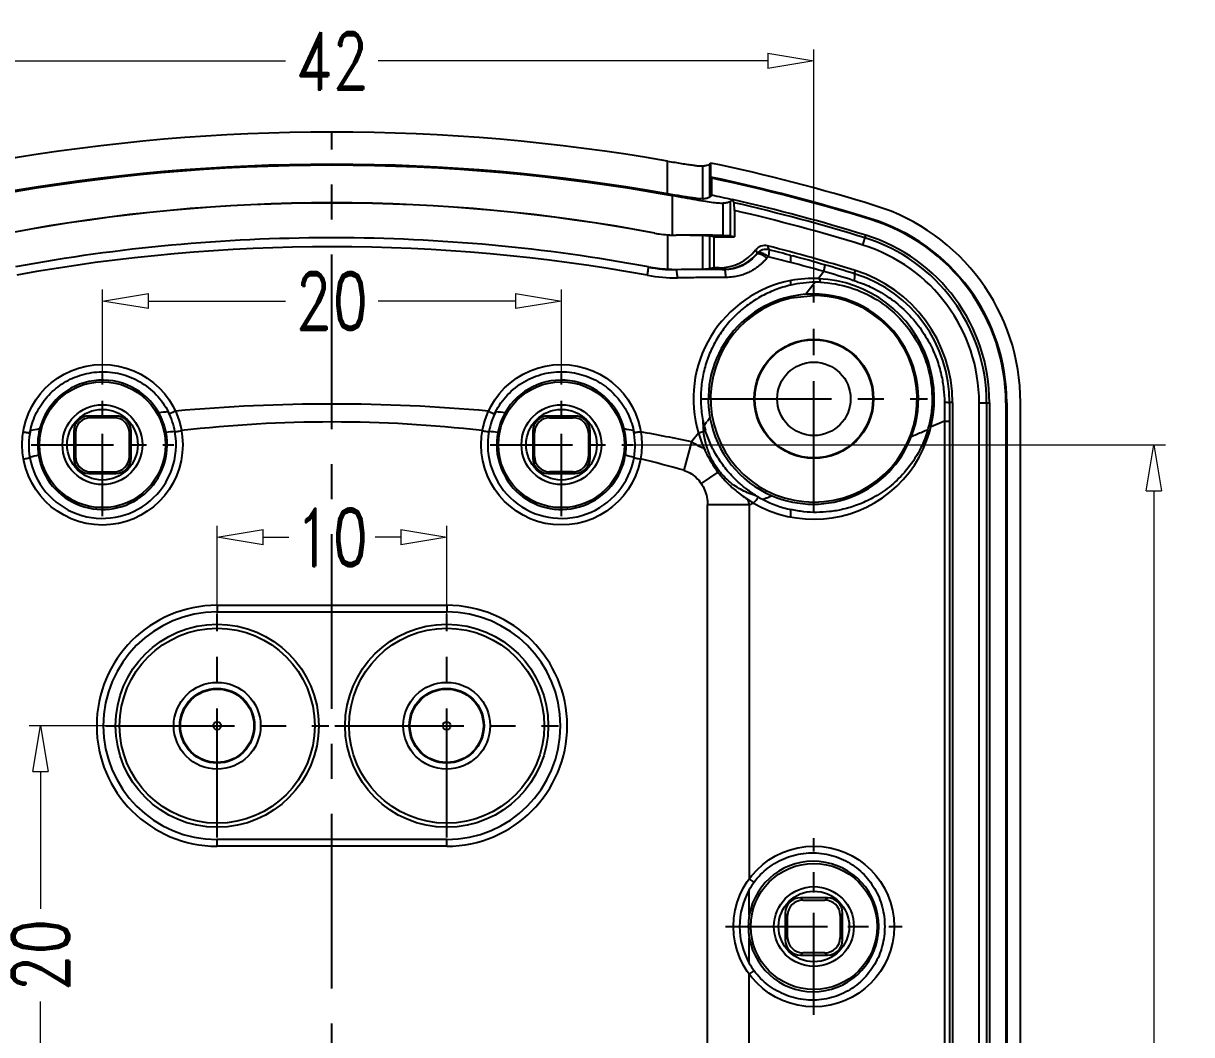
# Model space of a CAD drawing. Header units: millimetres. Extents: x 4688 to 5146, y 1130 to 1448.
# Drawn here: x 4978.3 to 5029.2, y 1354.6 to 1398.7 of the extents above; entities that cross this region are included whole.
import ezdxf

# ---------------------------------------------------------------- set-up
doc = ezdxf.new("R2010")
doc.units = ezdxf.units.MM
doc.linetypes.add('CENTER', pattern=[50.8, 31.75, -6.35, 6.35, -6.35])
doc.layers.add('dim', color=82, linetype='Continuous', lineweight=9)
doc.styles.add('ROMAND', font='romand.shx', dxfattribs={"width": 0.75, "bigfont": 'gbcbig.shx'})
doc.dimstyles.new('YanXiu', dxfattribs={"dimtxt": 2.5, "dimasz": 2.2, "dimexe": 1, "dimexo": 0, "dimgap": 0.66, "dimtad": 0, "dimzin": 9, "dimdsep": 46, "dimtxsty": 'ROMAND', "dimblk": 'CLOSEDBLANK', "dimcen": 0, "dimclrd": 3, "dimclre": 3, "dimclrt": 7, "dimazin": 2, "dimtfac": 1, "dimtofl": 0, "dimtmove": 0, "dimatfit": 3, "dimldrblk": 'CLOSEDBLANK', "dimfxl": 1, "dimlwd": 5, "dimlwe": 5, "dimarcsym": 0})

# ---------------------------------------------------------------- blocks, each defined once
blk = doc.blocks.new('_ClosedBlank')
at = {"color": 0, "linetype": 'ByBlock', "lineweight": -2}
for p, q in [((-1, 0.167), (0, 0)), ((-1, 0.167), (-1, -0.167)), ((0, 0), (-1, -0.167))]:
    blk.add_line(p, q, dxfattribs=at)
blk = doc.blocks.new('*D25')
at = {"layer": 'Defpoints', "color": 0, "transparency": 16777216}
for p in [(5004.822, 1380.291), (5004.736, 1248.298), (5027.535, 1248.298)]:
    blk.add_point(p, dxfattribs=at)
at = {"layer": 'dim', "color": 3, "lineweight": 5, "transparency": 16777216}
for p, q in [((5004.822, 1380.291), (5028.035, 1380.291)), ((5027.535, 1378.291), (5027.535, 1319.304)), ((5027.535, 1250.298), (5027.535, 1309.286)), ((5004.736, 1248.298), (5028.035, 1248.298))]:
    blk.add_line(p, q, dxfattribs=at)
at = {"layer": 'dim', "color": 3, "lineweight": 5, "transparency": 16777216, "xscale": 2, "yscale": 2, "zscale": 2}
for p, rotation in [((5027.535, 1380.291), 90), ((5027.535, 1248.298), 270)]:
    blk.add_blockref('_ClosedBlank', p, dxfattribs=dict(at, rotation=rotation))
at = {"layer": 'dim', "color": 7, "transparency": 16777216, "insert": (5027.535, 1314.295), "char_height": 2.5, "attachment_point": 5, "rotation": 90, "style": 'ROMAND'}
blk.add_mtext('131.99', dxfattribs=at)
blk = doc.blocks.new('*D27')
at = {"layer": 'Defpoints', "color": 0, "transparency": 16777216}
for p in [(4979.017, 1368.048), (4981.85, 1368.048), (4984.638, 1348.048)]:
    blk.add_point(p, dxfattribs=at)
at = {"layer": 'dim', "color": 3, "lineweight": 5, "transparency": 16777216}
for p, q in [((4981.85, 1368.048), (4978.518, 1368.048)), ((4979.017, 1366.048), (4979.017, 1360.066)), ((4979.017, 1350.048), (4979.017, 1356.031)), ((4984.638, 1348.048), (4978.518, 1348.048))]:
    blk.add_line(p, q, dxfattribs=at)
at = {"layer": 'dim', "color": 3, "lineweight": 5, "transparency": 16777216, "xscale": 2, "yscale": 2, "zscale": 2}
for p, rotation in [((4979.017, 1368.048), 90), ((4979.017, 1348.048), 270)]:
    blk.add_blockref('_ClosedBlank', p, dxfattribs=dict(at, rotation=rotation))
at = {"layer": 'dim', "color": 7, "transparency": 16777216, "insert": (4979.017, 1358.048), "char_height": 2.5, "attachment_point": 5, "rotation": 90, "style": 'ROMAND'}
blk.add_mtext('20', dxfattribs=at)
blk = doc.blocks.new('*D28')
at = {"layer": 'Defpoints', "color": 0, "transparency": 16777216}
for p in [(4996.717, 1376.261), (4986.717, 1372.916), (4996.717, 1372.916)]:
    blk.add_point(p, dxfattribs=at)
at = {"layer": 'dim', "color": 3, "lineweight": 5, "transparency": 16777216}
for p, q in [((4986.717, 1372.916), (4986.717, 1376.761)), ((4996.717, 1372.916), (4996.717, 1376.761)), ((4988.717, 1376.261), (4989.834, 1376.261)), ((4994.717, 1376.261), (4993.601, 1376.261))]:
    blk.add_line(p, q, dxfattribs=at)
at = {"layer": 'dim', "color": 3, "lineweight": 5, "transparency": 16777216, "xscale": 2, "yscale": 2, "zscale": 2, "rotation": 180}
blk.add_blockref('_ClosedBlank', (4986.717, 1376.261), dxfattribs=at)
at = {"layer": 'dim', "color": 3, "lineweight": 5, "transparency": 16777216, "xscale": 2, "yscale": 2, "zscale": 2}
blk.add_blockref('_ClosedBlank', (4996.717, 1376.261), dxfattribs=at)
at = {"layer": 'dim', "color": 7, "transparency": 16777216, "insert": (4991.717, 1376.261), "char_height": 2.5, "attachment_point": 5, "style": 'ROMAND'}
blk.add_mtext('10', dxfattribs=at)
blk = doc.blocks.new('*D29')
at = {"layer": 'Defpoints', "color": 0, "transparency": 16777216}
for p in [(5001.716, 1386.562), (4981.719, 1383.398), (5001.716, 1383.398)]:
    blk.add_point(p, dxfattribs=at)
at = {"layer": 'dim', "color": 3, "lineweight": 5, "transparency": 16777216}
for p, q in [((4981.719, 1383.398), (4981.719, 1387.062)), ((5001.716, 1383.398), (5001.716, 1387.062)), ((4983.719, 1386.562), (4989.7, 1386.562)), ((4999.716, 1386.562), (4993.735, 1386.562))]:
    blk.add_line(p, q, dxfattribs=at)
at = {"layer": 'dim', "color": 3, "lineweight": 5, "transparency": 16777216, "xscale": 2, "yscale": 2, "zscale": 2, "rotation": 180}
blk.add_blockref('_ClosedBlank', (4981.719, 1386.562), dxfattribs=at)
at = {"layer": 'dim', "color": 3, "lineweight": 5, "transparency": 16777216, "xscale": 2, "yscale": 2, "zscale": 2}
blk.add_blockref('_ClosedBlank', (5001.716, 1386.562), dxfattribs=at)
at = {"layer": 'dim', "color": 7, "transparency": 16777216, "insert": (4991.717, 1386.562), "char_height": 2.5, "attachment_point": 5, "style": 'ROMAND'}
blk.add_mtext('20', dxfattribs=at)
blk = doc.blocks.new('*D30')
at = {"layer": 'Defpoints', "color": 0, "transparency": 16777216}
for p in [(5012.717, 1397.024), (4970.717, 1387.248), (5012.717, 1387.248)]:
    blk.add_point(p, dxfattribs=at)
at = {"layer": 'dim', "color": 3, "lineweight": 5, "transparency": 16777216}
for p, q in [((4970.717, 1387.248), (4970.717, 1397.523)), ((5012.717, 1387.248), (5012.717, 1397.523)), ((4972.717, 1397.024), (4989.7, 1397.024)), ((5010.717, 1397.024), (4993.735, 1397.024))]:
    blk.add_line(p, q, dxfattribs=at)
at = {"layer": 'dim', "color": 3, "lineweight": 5, "transparency": 16777216, "xscale": 2, "yscale": 2, "zscale": 2, "rotation": 180}
blk.add_blockref('_ClosedBlank', (4970.717, 1397.024), dxfattribs=at)
at = {"layer": 'dim', "color": 3, "lineweight": 5, "transparency": 16777216, "xscale": 2, "yscale": 2, "zscale": 2}
blk.add_blockref('_ClosedBlank', (5012.717, 1397.024), dxfattribs=at)
at = {"layer": 'dim', "color": 7, "transparency": 16777216, "insert": (4991.717, 1397.024), "char_height": 2.5, "attachment_point": 5, "style": 'ROMAND'}
blk.add_mtext('42', dxfattribs=at)

msp = doc.modelspace()

# ---------------------------------------------------------------- linework, layer by layer
at = {"color": 1, "linetype": 'CENTER', "ltscale": 0.24}
msp.add_line((4991.717, 1234.671), (4991.717, 1393.926), dxfattribs=at)
at = {"color": 7, "linetype": 'Continuous'}
for p, q in [((5006.336, 1391.235), (5006.336, 1392.662)), ((5007.858, 1392.449), (5007.858, 1391.017)), ((5008.183, 1392.537), (5008.231, 1392.576)), ((5008.183, 1391.104), (5008.183, 1392.537)), ((5008.231, 1391.962), (5008.231, 1392.576)), ((5008.267, 1391.917), (5008.231, 1391.962)), ((5008.267, 1391.172), (5008.267, 1391.917)), ((5006.539, 1391.15), (5006.539, 1389.438)), ((5008.267, 1391.172), (5008.183, 1391.104)), ((5008.745, 1390.816), (5008.745, 1389.415)), ((5009.082, 1389.388), (5009.082, 1390.903)), ((5009.258, 1390.507), (5009.242, 1390.845)), ((5009.258, 1390.507), (5009.258, 1389.359)), ((5015.202, 1390.146), (5015.191, 1390.111)), ((5005.779, 1389.515), (5005.781, 1389.523)), ((5006.336, 1389.441), (5006.336, 1387.952)), ((5006.713, 1389.426), (5006.713, 1389.435)), ((5007.858, 1389.413), (5007.858, 1387.955)), ((5008.183, 1387.98), (5008.183, 1389.388)), ((5008.356, 1389.359), (5008.183, 1389.388)), ((5008.356, 1389.359), (5008.356, 1388.009)), ((5008.356, 1389.359), (5009.258, 1389.359)), ((5009.258, 1389.359), (5009.082, 1389.388)), ((5014.847, 1389.001), (5014.98, 1389.43)), ((5010.698, 1388.966), (5010.754, 1388.798)), ((5011.717, 1388.24), (5011.643, 1388.26)), ((5011.717, 1388.547), (5011.795, 1388.526)), ((5005.506, 1388.051), (5005.503, 1388.038)), ((5006.713, 1387.942), (5006.713, 1387.926)), ((5008.814, 1387.929), (5006.713, 1387.926)), ((5008.356, 1388.009), (5008.183, 1387.98)), ((5008.596, 1388.009), (5008.356, 1388.009)), ((5013.155, 1387.849), (5012.922, 1387.544)), ((5013.108, 1387.862), (5013.155, 1387.849)), ((5014.514, 1387.89), (5014.472, 1387.757)), ((5011.717, 1387.254), (5011.717, 1387.452)), ((5012.775, 1387.38), (5012.371, 1386.853)), ((5014.386, 1387.477), (5014.474, 1387.449)), ((5012.863, 1386.796), (5011.717, 1386.686)), ((5018.759, 1382.131), (5018.632, 1382.131)), ((5018.632, 1382.131), (5018.632, 1381.328)), ((5018.759, 1382.131), (5018.759, 1246.466)), ((5019.918, 1246.475), (5019.918, 1382.122)), ((5019.918, 1382.122), (5020.367, 1382.122)), ((5020.245, 1246.475), (5020.245, 1382.122)), ((5020.367, 1382.122), (5020.367, 1246.475)), ((5021.081, 1382.122), (5021.081, 1246.475)), ((5021.117, 1382.122), (5021.081, 1382.122)), ((5021.117, 1382.122), (5021.117, 1246.475)), ((5021.717, 1246.466), (5021.717, 1382.131)), ((4981.132, 1381.548), (4981.204, 1381.476)), ((4982.303, 1381.548), (4981.132, 1381.548)), ((4982.303, 1381.548), (4982.23, 1381.476)), ((5001.132, 1381.548), (5001.204, 1381.476)), ((5002.303, 1381.548), (5001.132, 1381.548)), ((5002.303, 1381.548), (5002.23, 1381.476)), ((4982.23, 1381.476), (4981.204, 1381.476)), ((5001.204, 1381.476), (5002.23, 1381.476)), ((5017.823, 1381.076), (5017.74, 1381.158)), ((5018.409, 1381.328), (5017.823, 1381.076)), ((5018.409, 1381.328), (5018.409, 1247.269)), ((5018.409, 1381.328), (5018.632, 1381.328)), ((5018.632, 1381.328), (5018.632, 1247.269)), ((4980.467, 1380.884), (4980.467, 1379.713)), ((4980.467, 1380.884), (4980.54, 1380.812)), ((4980.54, 1380.812), (4980.54, 1379.785)), ((4982.967, 1380.884), (4982.895, 1380.812)), ((4982.895, 1379.785), (4982.895, 1380.812)), ((4982.967, 1379.713), (4982.967, 1380.884)), ((5000.467, 1380.884), (5000.467, 1379.713)), ((5000.467, 1380.884), (5000.54, 1380.812)), ((5000.54, 1379.785), (5000.54, 1380.812)), ((5002.967, 1380.884), (5002.895, 1380.812)), ((5002.895, 1380.812), (5002.895, 1379.785)), ((5002.967, 1379.713), (5002.967, 1380.884)), ((5007.687, 1380.796), (5007.391, 1380.421)), ((5007.904, 1380.89), (5007.988, 1380.927)), ((5007.391, 1380.421), (5007.046, 1379.186)), ((4980.467, 1379.713), (4980.54, 1379.785)), ((4982.967, 1379.713), (4982.895, 1379.785)), ((5000.467, 1379.713), (5000.54, 1379.785)), ((5002.967, 1379.713), (5002.895, 1379.785)), ((4981.132, 1379.048), (4981.204, 1379.121)), ((4981.132, 1379.048), (4982.303, 1379.048)), ((4981.204, 1379.121), (4982.23, 1379.121)), ((4982.303, 1379.048), (4982.23, 1379.121)), ((5001.132, 1379.048), (5001.204, 1379.121)), ((5001.132, 1379.048), (5002.303, 1379.048)), ((5002.23, 1379.121), (5001.204, 1379.121)), ((5002.303, 1379.048), (5002.23, 1379.121)), ((5008.537, 1379.102), (5007.806, 1378.607)), ((5008.083, 1250.918), (5008.084, 1377.678)), ((5009.903, 1377.679), (5008.084, 1377.679)), ((5009.903, 1377.679), (5009.903, 1361.379)), ((5011.717, 1377.145), (5011.717, 1377.469)), ((4986.717, 1373.298), (4986.717, 1373.01)), ((4986.717, 1373.298), (4996.717, 1373.298)), ((4986.717, 1373.01), (4996.717, 1373.01)), ((4996.717, 1373.298), (4996.717, 1373.01)), ((4986.717, 1362.798), (4986.717, 1363.087)), ((4996.717, 1363.087), (4986.717, 1363.087)), ((4996.717, 1362.798), (4986.717, 1362.798)), ((4996.717, 1362.798), (4996.717, 1363.087)), ((5010.11, 1361.226), (5009.903, 1361.379)), ((5009.903, 1359.804), (5009.903, 1360.907)), ((5013.303, 1360.548), (5012.132, 1360.548)), ((5012.132, 1360.548), (5012.235, 1360.445)), ((5012.235, 1360.445), (5013.2, 1360.445)), ((5013.303, 1360.548), (5013.2, 1360.445)), ((5011.467, 1359.884), (5011.467, 1358.713)), ((5011.467, 1359.884), (5011.57, 1359.781)), ((5011.57, 1358.816), (5011.57, 1359.781)), ((5013.967, 1359.884), (5013.864, 1359.781)), ((5013.864, 1359.781), (5013.864, 1358.816)), ((5013.967, 1358.713), (5013.967, 1359.884)), ((5009.903, 1357.69), (5009.903, 1358.792)), ((5011.467, 1358.713), (5011.57, 1358.816)), ((5013.967, 1358.713), (5013.864, 1358.816)), ((5012.132, 1358.048), (5012.235, 1358.152)), ((5013.2, 1358.152), (5012.235, 1358.152)), ((5013.303, 1358.048), (5013.2, 1358.152)), ((5012.132, 1358.048), (5013.303, 1358.048)), ((5009.903, 1357.218), (5010.11, 1357.371)), ((5009.903, 1271.379), (5009.903, 1357.218))]:
    msp.add_line(p, q, dxfattribs=at)
at = {"color": 1, "linetype": 'CENTER', "ltscale": 0.18}
for p, q in [((5012.717, 1377.348), (5012.717, 1387.248)), ((5007.767, 1382.298), (5017.667, 1382.298))]:
    msp.add_line(p, q, dxfattribs=at)
at = {"color": 1, "linetype": 'CENTER', "ltscale": 0.112959}
for p, q in [((4981.719, 1377.185), (4981.719, 1383.398)), ((5001.716, 1377.185), (5001.716, 1383.398)), ((4978.612, 1380.291), (4984.825, 1380.291)), ((4998.609, 1380.291), (5004.822, 1380.291))]:
    msp.add_line(p, q, dxfattribs=at)
at = {"color": 1, "linetype": 'CENTER', "ltscale": 0.176999}
for p, q in [((4986.717, 1363.181), (4986.717, 1372.916)), ((4996.717, 1363.181), (4996.717, 1372.916)), ((4981.85, 1368.048), (4991.585, 1368.048)), ((4991.85, 1368.048), (5001.585, 1368.048))]:
    msp.add_line(p, q, dxfattribs=at)
at = {"color": 1, "linetype": 'CENTER', "ltscale": 0.14}
for p, q in [((5012.717, 1355.448), (5012.717, 1363.148)), ((5008.867, 1359.298), (5016.567, 1359.298))]:
    msp.add_line(p, q, dxfattribs=at)
at = {"color": 7, "linetype": 'Continuous'}
for centre, radius in [((5012.717, 1382.298), 2.6), ((5012.717, 1382.298), 2.574), ((4981.717, 1380.298), 3.5), ((5001.717, 1380.299), 3.5), ((5012.717, 1382.298), 1.6), ((4981.717, 1380.298), 2.744), ((5001.717, 1380.298), 2.744), ((4981.717, 1380.298), 1.741), ((5001.717, 1380.298), 1.741), ((4981.717, 1380.298), 1.539), ((5001.717, 1380.298), 1.539), ((4986.717, 1368.048), 4.425), ((4996.717, 1368.048), 4.425), ((4986.717, 1368.048), 4.25), ((4996.717, 1368.048), 4.25), ((4986.717, 1368.048), 1.891), ((4996.717, 1368.048), 1.891), ((4986.717, 1368.048), 1.63), ((4986.717, 1368.048), 1.6), ((4996.717, 1368.048), 1.63), ((4996.717, 1368.048), 1.6), ((4986.717, 1368.048), 0.172), ((4996.717, 1368.048), 0.172), ((5012.717, 1359.298), 3.5), ((5012.717, 1359.298), 2.75), ((5012.717, 1359.298), 1.741), ((5012.717, 1359.298), 1.539)]:
    msp.add_circle(centre, radius, dxfattribs=at)
for centre, radius, start, end in [((4991.717, 1308.8), 85.126, 80.11124, 99.88876), ((4991.717, 1309.085), 83.392, 79.7622, 100.2378), ((4991.717, 1309), 83.524, 79.91963, 100.08037), ((4991.717, 1314.298), 80, 72.78867, 78.08755), ((4991.717, 1314.298), 79.4, 72.79601, 77.9962), ((4991.717, 1314.298), 79.363, 72.79601, 77.96349), ((4991.717, 1315.069), 75.771, 79.30352, 100.69648), ((4991.717, 1315.079), 75.753, 79.30202, 100.69798), ((4991.717, 1314.298), 78.635, 77.17896, 77.85027), ((4991.717, 1314.298), 78.65, 72.79601, 77.17896), ((4991.717, 1314.298), 78.527, 72.79601, 77.10491), ((5012.732, 1382.133), 8.985, 359.9864, 72.8023), ((4991.717, 1314.298), 78.201, 72.79601, 77.03842), ((5012.717, 1382.122), 8.363, 0, 72.796), ((5012.717, 1382.122), 8.4, 0, 72.796), ((4991.717, 1313.531), 75.785, 90.10643, 100.48295), ((4991.717, 1313.57), 75.746, 89.91405, 90.10636), ((4991.717, 1313.531), 75.785, 79.51705, 89.91397), ((5006.723, 1394.513), 5.086, 259.3017, 265.6352), ((5006.723, 1394.513), 5.078, 259.3032, 267.9178), ((5006.733, 1394.644), 5.217, 265.6365, 269.776), ((5006.726, 1394.596), 5.161, 267.9179, 269.8516), ((5012.717, 1382.122), 7.527, 0, 72.796), ((5012.717, 1382.122), 7.65, 0, 72.796), ((4991.717, 1312.193), 76.736, 79.67876, 100.30386), ((5008.596, 1390.009), 2, 269.9982, 322.3202), ((5010.575, 1388.481), 0.5, 75.7362, 142.3228), ((5029.397, 1397.801), 21.227, 205.1289, 205.5734), ((5010.63, 1388.313), 0.5, 75.6781, 139.5597), ((4991.717, 1314.298), 77.042, 72.78867, 75.73713), ((4991.724, 1313.758), 77.415, 75.03303, 75.76964), ((5012.717, 1382.122), 7.201, 0, 72.796), ((5008.728, 1389.934), 2, 270.01, 317.685), ((5008.728, 1389.909), 1.983, 318.2173, 320.1216), ((5009.93, 1387.535), 1.161, 50.4179, 61.6926), ((5008.767, 1390.137), 2.557, 318.0976, 319.9726), ((4991.902, 1312.586), 78.206, 75.37935, 76.07322), ((4992.14, 1313.471), 77.29, 74.25879, 75.32712), ((4991.729, 1313.778), 77.394, 73.90558, 74.97342), ((4989.734, 1306.848), 84.607, 72.99863, 73.90826), ((5006.727, 1394.613), 7.04, 259.6794, 270.3888), ((5006.705, 1394.486), 6.559, 259.4414, 270.0698), ((5006.699, 1394.503), 6.562, 259.5172, 266.8286), ((5006.688, 1394.292), 6.35, 266.8262, 270.2253), ((5011.701, 1393.33), 6.161, 239.7359, 241.1452), ((4987.399, 1300.485), 91.082, 72.76472, 73.57377), ((5012.747, 1382.119), 5.896, 71.8984, 72.9817), ((5012.731, 1382.132), 6.028, 359.9925, 72.7962), ((5012.753, 1382.134), 5.879, 359.9651, 71.909), ((5012.717, 1382.298), 5.25, 100.9807, 196.6256), ((5012.715, 1382.293), 5.244, 239.883, 87.7574), ((5012.716, 1382.311), 5.238, 87.7291, 100.9955), ((5012.831, 1382.397), 4.983, 90.6442, 102.9163), ((5012.843, 1381.662), 5.718, 88.3997, 90.6788), ((5012.699, 1382.282), 4.583, 94.1118, 190.2436), ((5012.717, 1382.298), 4.5, 102.8396, 88.1482), ((5012.698, 1382.293), 4.572, 338.8539, 94.0962), ((4981.719, 1380.291), 2.824, 29.6931, 165.7806), ((5001.716, 1380.291), 2.824, 14.22, 150.3077), ((4991.717, 1306.704), 75.366, 84.80821, 95.1917), ((5354.673, 1384.139), 336.275, 180.33846, 180.47892), ((4991.766, 1319.791), 62.359, 96.61379, 96.99434), ((4981.734, 1380.302), 2.806, 10.8201, 29.6673), ((4981.842, 1380.316), 3.086, 10.4778, 27.2988), ((5001.579, 1380.319), 3.071, 152.6374, 169.5392), ((4991.659, 1319.71), 62.44, 83.00585, 83.3855), ((5001.7, 1380.302), 2.805, 150.3322, 169.182), ((4991.717, 1324.374), 56.915, 83.3874, 96.6124), ((5012.861, 1382.356), 5.076, 191.3118, 193.8667), ((5012.353, 1381.326), 4.47, 179.5601, 185.6019), ((4969.339, 1411.515), 49.114, 321.7949, 322.037), ((5014.866, 1382.851), 7.142, 193.8642, 195.6282), ((5044.117, 1353.175), 45.73, 141.7804, 142.0413), ((5012.687, 1382.277), 4.57, 190.2139, 246.9727), ((5012.734, 1382.393), 5.156, 343.7386, 346.1386), ((4981.58, 1380.27), 3.071, 167.8729, 189.8091), ((4981.717, 1380.298), 3.211, 189.8966, 10.3725), ((4991.574, 1307.46), 74.596, 99.71924, 100.03401), ((4981.7, 1380.296), 2.804, 165.7773, 189.4459), ((4981.717, 1380.298), 2.822, 189.4461, 10.8177), ((4991.701, 1324.868), 56.423, 96.9474, 97.343), ((5001.717, 1380.298), 3.211, 169.6281, 350.1037), ((4991.716, 1324.74), 56.552, 82.6564, 83.0511), ((5001.717, 1380.298), 2.822, 169.1831, 350.5544), ((4991.92, 1307.804), 74.247, 79.96473, 80.28131), ((5001.735, 1380.296), 2.805, 350.5548, 14.2222), ((5001.853, 1380.27), 3.073, 350.194, 12.1116), ((4991.894, 1307.697), 74.356, 77.97028, 79.71307), ((5012.7, 1382.292), 5.231, 196.6322, 204.6192), ((5012.689, 1382.285), 4.578, 246.9902, 338.9519), ((4991.542, 1325.061), 56.207, 102.9631, 103.3602), ((4991.908, 1325.128), 56.138, 76.6386, 77.0362), ((4991.936, 1325.25), 56.013, 74.3495, 76.3416), ((5012.858, 1382.367), 5.047, 238.6107, 239.5721), ((5013.53, 1383.79), 6.615, 240.7945, 242.8126), ((5012.71, 1382.284), 5.233, 236.5391, 239.8776), ((5012.812, 1382.405), 5.055, 242.8826, 257.511), ((4986.717, 1368.048), 5.25, 90, 270), ((4986.717, 1368.048), 4.961, 90, 270), ((4996.717, 1368.048), 5.25, 270, 90), ((4996.717, 1368.048), 4.961, 270, 90), ((5012.699, 1359.302), 2.841, 359.9325, 169.8087), ((5012.554, 1359.407), 3.046, 143.3403, 150.4998), ((5012.75, 1359.298), 3.27, 150.5393, 209.4609), ((5012.705, 1359.298), 2.847, 169.7634, 190.2366), ((5012.699, 1359.295), 2.841, 190.1913, 0.0675), ((5012.565, 1359.197), 3.059, 209.5162, 216.645)]:
    msp.add_arc(centre, radius, start, end, dxfattribs=at)
for centre, major_axis, ratio, start_param, end_param in [((5005.887, 1389.411), (2.9, 0), 0.008727, 0.169767, 1.281831), ((5005.887, 1389.411), (2, 0), 0.008727, 0.169767, 1.144839), ((4983.217, 1389.377), (25, 0), 0.008727, 0.05236, 0.169767), ((4983.217, 1389.377), (25.9, 0), 0.008727, 0.05236, 0.169767), ((5005.887, 1387.958), (2, 0), 0.008727, -1.144839, -0.169767), ((4983.217, 1387.992), (25, 0), 0.008727, -0.169767, -0.05236), ((4981.132, 1380.884), (-0.47, 0.47), 0.999695, -0.785246, 0.785246), ((4982.303, 1380.884), (0.47, 0.47), 0.999695, -0.785246, 0.785246), ((5001.132, 1380.884), (-0.47, 0.47), 0.999695, -0.785246, 0.785246), ((5002.303, 1380.884), (0.47, 0.47), 0.999695, -0.785246, 0.785246), ((4981.204, 1380.811), (-0.47, 0.47), 0.999695, -0.785246, 0.785246), ((4982.23, 1380.811), (0.47, 0.47), 0.999695, -0.785246, 0.785246), ((5001.204, 1380.811), (-0.47, 0.47), 0.999695, -0.785246, 0.785246), ((5002.23, 1380.811), (0.47, 0.47), 0.999695, -0.785246, 0.785246), ((4981.132, 1379.713), (0.47, 0.47), 0.999695, 2.356347, 3.926839), ((4981.204, 1379.786), (0.47, 0.47), 0.999695, 2.356347, 3.926839), ((4982.23, 1379.786), (0.47, -0.47), 0.999695, -0.785246, 0.785246), ((4982.303, 1379.713), (0.47, -0.47), 0.999695, -0.785246, 0.785246), ((5001.132, 1379.713), (0.47, 0.47), 0.999695, 2.356347, 3.926839), ((5001.204, 1379.786), (0.47, 0.47), 0.999695, 2.356347, 3.926839), ((5002.23, 1379.786), (0.47, -0.47), 0.999695, -0.785246, 0.785246), ((5002.303, 1379.713), (0.47, -0.47), 0.999695, -0.785246, 0.785246), ((5012.132, 1359.884), (0.47, -0.47), 0.999695, 2.356347, 3.926839), ((5012.235, 1359.781), (0.47, -0.47), 0.999695, 2.356347, 3.926839), ((5013.199, 1359.781), (0.47, 0.47), 0.999695, -0.785246, 0.785246), ((5013.303, 1359.884), (0.47, 0.47), 0.999695, -0.785246, 0.785246), ((5012.132, 1358.713), (0.47, 0.47), 0.999695, -3.926839, -2.356347), ((5012.235, 1358.816), (0.47, 0.47), 0.999695, -3.926839, -2.356347), ((5013.199, 1358.816), (0.47, -0.47), 0.999695, -0.785246, 0.785246), ((5013.303, 1358.713), (0.47, -0.47), 0.999695, -0.785246, 0.785246)]:
    msp.add_ellipse(centre, major_axis=major_axis, ratio=ratio, start_param=start_param, end_param=end_param, dxfattribs=at)
for points, start_tangent, end_tangent in [([(5006.336, 1392.662), (5006.655, 1392.607), (5006.952, 1392.558), (5007.219, 1392.516), (5007.45, 1392.483), (5007.636, 1392.46), (5007.773, 1392.449), (5007.858, 1392.449)], (0.985155, -0.171664), (0.994465, 0.105068)), ([(5007.858, 1392.449), (5008.004, 1392.47), (5008.113, 1392.499), (5008.183, 1392.537)], (0.994465, 0.105068), (0.776513, 0.630101)), ([(5007.858, 1391.017), (5007.773, 1391.017), (5007.635, 1391.029), (5007.448, 1391.053), (5007.217, 1391.087), (5006.95, 1391.13), (5006.654, 1391.179), (5006.336, 1391.235)], (-0.994834, -0.101511), (-0.984575, 0.174961)), ([(5008.745, 1390.816), (5008.597, 1390.82), (5008.347, 1390.848), (5008.002, 1390.898), (5007.576, 1390.967), (5007.082, 1391.053), (5006.539, 1391.15)], (-0.995914, -0.09031), (-0.98409, 0.177669)), ([(5007.858, 1391.017), (5008.004, 1391.038), (5008.113, 1391.067), (5008.183, 1391.104)], (0.994834, 0.101511), (0.777695, 0.628641)), ([(5009.082, 1390.903), (5009.009, 1390.865), (5008.896, 1390.836), (5008.745, 1390.816)], (-0.781367, -0.624072), (-0.995914, -0.09031)), ([(5009.082, 1390.903), (5009.125, 1390.938), (5009.169, 1390.98)], (0.781367, 0.624072), (0.781642, 0.623727)), ([(5009.242, 1390.845), (5009.217, 1390.893), (5009.193, 1390.94), (5009.169, 1390.98)], (-0.457894, 0.889007), (-0.458247, 0.888825)), ([(5010.725, 1388.493), (5010.53, 1388.616), (5010.358, 1388.669), (5010.25, 1388.638)], (-0.751567, 0.659657), (-0.684314, -0.729187)), ([(5010.754, 1388.798), (5010.763, 1388.755), (5010.753, 1388.648), (5010.725, 1388.493)], (0.914791, -0.403928), (-0.202385, -0.979306)), ([(5010.153, 1388.528), (5010.092, 1388.462), (5010.022, 1388.392), (5009.94, 1388.318), (5009.843, 1388.243), (5009.729, 1388.169), (5009.594, 1388.098), (5009.437, 1388.034), (5009.256, 1387.98), (5009.048, 1387.943), (5008.814, 1387.929)], (-0.669778, -0.742562), (-0.999999, -0.001166)), ([(5010.67, 1388.43), (5010.601, 1388.354), (5010.52, 1388.271), (5010.426, 1388.182), (5010.317, 1388.089), (5010.189, 1387.993), (5010.041, 1387.899), (5009.869, 1387.808), (5009.67, 1387.726), (5009.442, 1387.657), (5009.182, 1387.609), (5008.889, 1387.589)], (-0.667853, -0.744294), (-0.999972, -0.00753)), ([(5010.207, 1388.588), (5010.153, 1388.528)], (-0.662096, -0.749419), (-0.669778, -0.742562)), ([(5010.481, 1388.557), (5010.314, 1388.614), (5010.207, 1388.588)], (-0.880194, 0.474614), (-0.703157, -0.711035)), ([(5011.717, 1388.24), (5011.717, 1388.401), (5011.717, 1388.508), (5011.717, 1388.547)], (-0.005558, 0.999985), (0.07439, 0.997229)), ([(5013.155, 1387.849), (5013.184, 1387.996), (5013.195, 1388.098), (5013.185, 1388.139)], (0.224151, 0.974554), (-0.910285, 0.413983)), ([(5005.466, 1387.688), (5005.493, 1387.867), (5005.506, 1387.991), (5005.503, 1388.038)], (0.165412, 0.986225), (-0.944803, 0.327638)), ([(5006.775, 1387.574), (5006.761, 1387.756), (5006.739, 1387.881), (5006.713, 1387.926)], (-0.041049, 0.999157), (-0.997778, 0.06663)), ([(5008.728, 1387.934), (5008.74, 1387.933), (5008.768, 1387.931), (5008.814, 1387.929)], (0.874635, -0.484783), (0.999518, -0.031053)), ([(5008.889, 1387.589), (5008.872, 1387.765), (5008.846, 1387.886), (5008.814, 1387.929)], (-0.055144, 0.998478), (-0.998557, 0.053708)), ([(5014.474, 1387.449), (5014.498, 1387.602), (5014.497, 1387.709), (5014.472, 1387.757)], (0.202328, 0.979318), (-0.927474, 0.373887)), ([(5008.889, 1387.589), (5008.193, 1387.584), (5007.489, 1387.579), (5006.775, 1387.574)], (-0.999972, -0.007532), (-0.999978, -0.006673)), ([(5011.717, 1387.254), (5011.027, 1387.043), (5010.377, 1386.738), (5009.778, 1386.346), (5009.241, 1385.873), (5008.78, 1385.335), (5008.402, 1384.744), (5008.111, 1384.111), (5007.911, 1383.446), (5007.805, 1382.759), (5007.795, 1382.056), (5007.883, 1381.36)], (-0.974742, -0.223333), (0.196163, -0.980571)), ([(5012.924, 1387.544), (5012.971, 1387.488), (5012.982, 1387.433), (5013.003, 1387.378)], (0.752824, -0.658222), (0.40979, -0.91218)), ([(5013.003, 1387.378), (5014.293, 1387.149), (5015.471, 1386.607), (5016.456, 1385.805), (5017.215, 1384.782), (5017.69, 1383.626), (5017.868, 1382.385), (5017.74, 1381.158)], (0.998812, -0.048734), (-0.224333, -0.974513)), ([(5014.474, 1387.449), (5015.175, 1387.178), (5015.91, 1386.765), (5016.638, 1386.188), (5017.28, 1385.474), (5017.749, 1384.736), (5018.068, 1384.021), (5018.266, 1383.348), (5018.371, 1382.725), (5018.404, 1382.152)], (0.954754, -0.297398), (0.006003, -0.999982)), ([(4978.577, 1380.915), (4978.848, 1381.697), (4979.312, 1382.385), (4979.941, 1382.935), (4980.717, 1383.313), (4981.582, 1383.474), (4982.495, 1383.385), (4983.341, 1383.044), (4984.065, 1382.469), (4984.584, 1381.731)], (0.202869, 0.979206), (0.452929, -0.891547)), ([(4998.851, 1381.731), (4999.369, 1382.468), (5000.089, 1383.042), (5000.933, 1383.384), (5001.844, 1383.475), (5002.71, 1383.316), (5003.489, 1382.938), (5004.121, 1382.386), (5004.587, 1381.697), (5004.858, 1380.915)], (0.452858, 0.891583), (0.202868, -0.979206)), ([(5018.404, 1382.152), (5018.524, 1382.146), (5018.603, 1382.139), (5018.632, 1382.131)], (0.999424, -0.03395), (0.322313, -0.946633)), ([(4984.897, 1381.76), (4984.853, 1381.74), (4984.807, 1381.719), (4984.762, 1381.698), (4984.715, 1381.676), (4984.664, 1381.653), (4984.584, 1381.731)], (-0.908634, -0.417593), (-0.604357, 0.796714)), ([(4998.537, 1381.76), (4998.581, 1381.74), (4998.627, 1381.719), (4998.673, 1381.698), (4998.719, 1381.676), (4998.771, 1381.653), (4998.851, 1381.731)], (0.908637, -0.417586), (0.606012, 0.795456)), ([(4978.262, 1380.858), (4978.31, 1380.851), (4978.361, 1380.842), (4978.411, 1380.834), (4978.462, 1380.826), (4978.519, 1380.817), (4978.577, 1380.915)], (0.987123, -0.159962), (0.38198, 0.924171)), ([(4984.876, 1380.877), (4984.974, 1380.877), (4985.068, 1380.894), (4985.163, 1380.911)], (0.983666, 0.180003), (0.984572, 0.174979)), ([(4998.271, 1380.911), (4998.366, 1380.894), (4998.461, 1380.877), (4998.558, 1380.877)], (0.984574, -0.174971), (0.983668, -0.179993)), ([(5005.172, 1380.858), (5005.124, 1380.851), (5005.073, 1380.842), (5005.024, 1380.834), (5004.972, 1380.826), (5004.916, 1380.817), (5004.858, 1380.915)], (-0.987122, -0.159969), (-0.380501, 0.924781)), ([(5007.687, 1380.796), (5007.76, 1380.826), (5007.832, 1380.858), (5007.904, 1380.89)], (0.91509, 0.403251), (0.914998, 0.403459)), ([(5010.23, 1378.059), (5009.904, 1378.172), (5009.593, 1378.313), (5009.297, 1378.488), (5009.007, 1378.709), (5008.718, 1378.996), (5008.437, 1379.372), (5008.19, 1379.833), (5008.008, 1380.352), (5007.904, 1380.89)], (-0.960015, 0.279948), (-0.11873, 0.992927)), ([(5010.23, 1378.059), (5009.788, 1378.36), (5009.431, 1378.657), (5009.141, 1378.942), (5008.9, 1379.218), (5008.694, 1379.489), (5008.515, 1379.761), (5008.355, 1380.039), (5008.214, 1380.329), (5008.092, 1380.625), (5007.988, 1380.927)], (-0.85367, 0.520814), (-0.296759, 0.954952)), ([(5017.684, 1380.949), (5017.254, 1379.926), (5016.661, 1379.087), (5015.992, 1378.45), (5015.291, 1377.984), (5014.612, 1377.672), (5013.981, 1377.482), (5013.396, 1377.381), (5012.837, 1377.349), (5012.28, 1377.377), (5011.719, 1377.469)], (-0.280033, -0.95999), (-0.976204, 0.216854)), ([(5017.684, 1380.949), (5017.445, 1380.848), (5017.205, 1380.745), (5016.963, 1380.643)], (-0.920326, -0.391153), (-0.920089, -0.39171)), ([(5007.391, 1380.421), (5007.523, 1380.348), (5007.638, 1380.285), (5007.744, 1380.227), (5007.845, 1380.17), (5007.944, 1380.113)], (0.866029, -0.499994), (0.858829, -0.512262)), ([(5007.944, 1380.113), (5008.119, 1379.759), (5008.316, 1379.421), (5008.537, 1379.102)], (0.416394, -0.909184), (0.601342, -0.798991)), ([(4978.272, 1379.679), (4978.367, 1379.696), (4978.462, 1379.713), (4978.554, 1379.747)], (0.984212, 0.176995), (0.985101, 0.171977)), ([(5004.881, 1379.747), (5004.972, 1379.713), (5005.067, 1379.696), (5005.162, 1379.679)], (0.985102, -0.171972), (0.984212, -0.176992)), ([(5007.046, 1379.186), (5007.313, 1379.069), (5007.572, 1378.878), (5007.806, 1378.607)], (0.96304, -0.269357), (0.560968, -0.827837)), ([(5008.537, 1379.102), (5008.886, 1378.69), (5009.311, 1378.296), (5009.824, 1377.918)], (0.60134, -0.798994), (0.834133, -0.551563)), ([(5007.806, 1378.607), (5007.953, 1378.332), (5008.05, 1378.012), (5008.084, 1377.678)], (0.560981, -0.827828), (0.000173, -1)), ([(5010.083, 1377.757), (5010.163, 1377.839), (5010.231, 1377.928), (5010.302, 1378.015)], (0.638541, 0.769588), (0.632726, 0.774376)), ([(5010.899, 1378.071), (5010.769, 1378.016), (5010.638, 1377.961), (5010.508, 1377.905)], (-0.920454, -0.390852), (-0.920345, -0.391107)), ([(5009.824, 1377.918), (5009.864, 1377.802), (5009.903, 1377.679)], (0.34213, -0.939652), (0.286041, -0.958217)), ([(5010.083, 1377.757), (5009.993, 1377.718), (5009.903, 1377.679)], (-0.91876, -0.394817), (-0.918793, -0.39474)), ([(5010.11, 1361.226), (5010.728, 1361.852), (5011.505, 1362.292), (5012.377, 1362.498), (5013.27, 1362.45), (5014.108, 1362.153), (5014.825, 1361.634), (5015.362, 1360.949), (5015.692, 1360.149), (5015.802, 1359.298), (5015.692, 1358.448), (5015.362, 1357.648), (5014.825, 1356.963)], (0.597304, 0.802015), (-0.718933, -0.695079)), ([(5014.825, 1356.963), (5014.108, 1356.444), (5013.27, 1356.147), (5012.377, 1356.099), (5011.505, 1356.305), (5010.728, 1356.745), (5010.11, 1357.371)], (-0.718933, -0.695079), (-0.597304, 0.802015))]:
    msp.add_spline(points, degree=3, dxfattribs=dict(at, start_tangent=start_tangent, end_tangent=end_tangent))

# ---------------------------------------------------------------- dimensions: what is measured, and where the dimension line sits
at = {"layer": 'dim'}
for base, p1, p2, picture, middle in [((5012.717, 1397.024), (4970.717, 1387.248), (5012.717, 1387.248), '*D30', (4991.717, 1397.024)), ((5001.716, 1386.562), (4981.719, 1383.398), (5001.716, 1383.398), '*D29', (4991.717, 1386.562)), ((4996.717, 1376.261), (4986.717, 1372.916), (4996.717, 1372.916), '*D28', (4991.717, 1376.261))]:
    dim = msp.add_linear_dim(base=base, p1=p1, p2=p2, dimstyle='YanXiu', override={"dimasz": 2, "dimexe": 0.49975, "dimgap": 0.49975, "dimzin": 8}, dxfattribs=at)
    dim.commit()
    dim.dimension.update_dxf_attribs({"geometry": picture, "text_midpoint": middle})
for base, p1, p2, override, picture, middle in [((5027.535, 1248.298), (5004.822, 1380.291), (5004.736, 1248.298), {"dimasz": 2, "dimexe": 0.49975, "dimgap": 0.49975, "dimzin": 8}, '*D25', (5027.535, 1314.295)), ((4979.017, 1368.048), (4984.638, 1348.048), (4981.85, 1368.048), {"dimasz": 2, "dimexe": 0.49975, "dimgap": 0.49975, "dimzin": 8, "dimtmove": 1}, '*D27', (4979.017, 1358.048))]:
    dim = msp.add_linear_dim(base=base, p1=p1, p2=p2, angle=90, dimstyle='YanXiu', override=override, dxfattribs=at)
    dim.commit()
    dim.dimension.update_dxf_attribs({"geometry": picture, "text_midpoint": middle})

doc.saveas('drawing.dxf')
